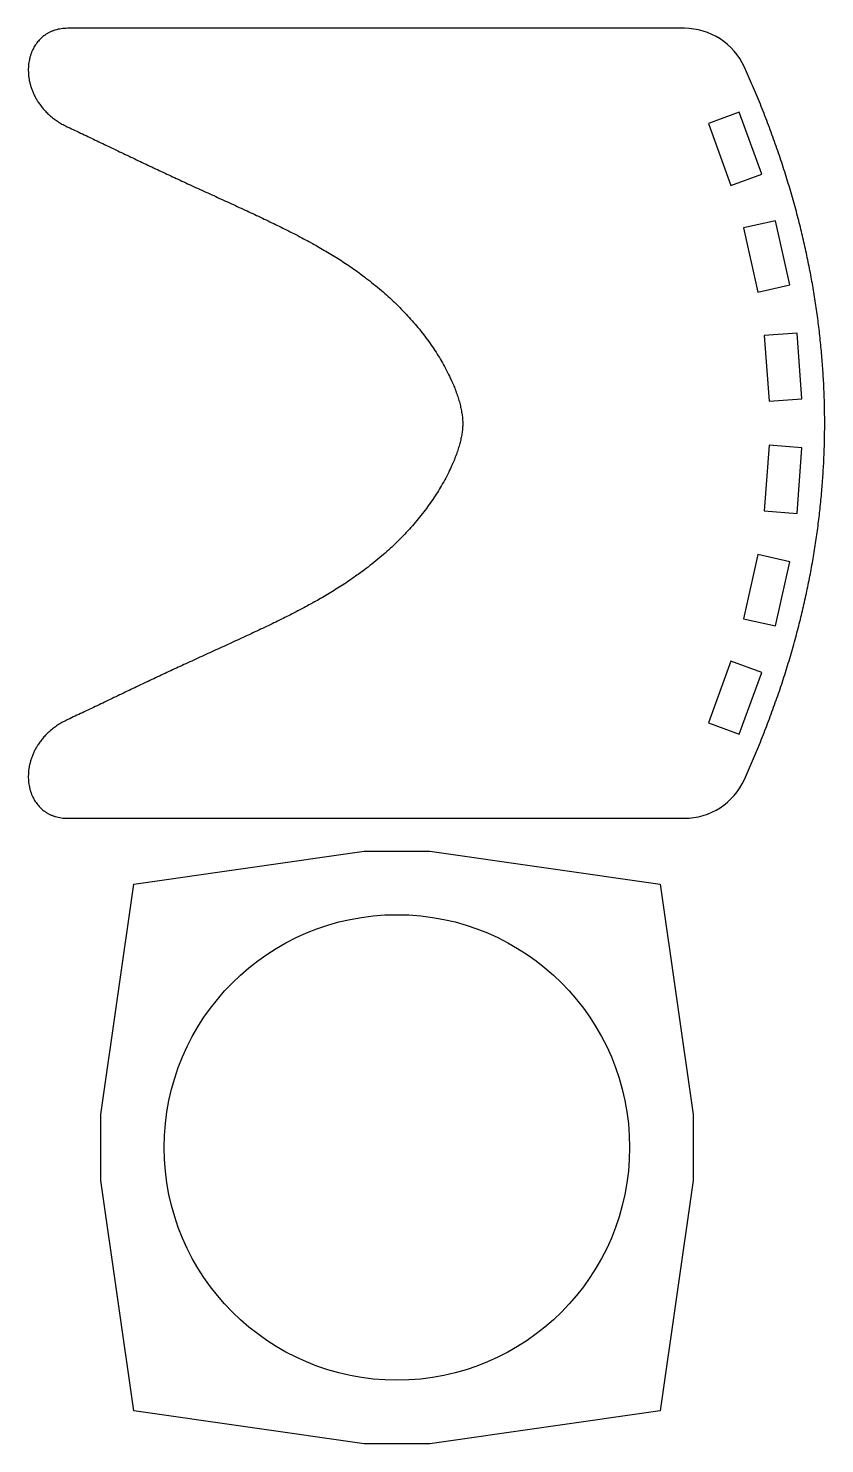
# Model space of a CAD drawing. Header units: inches. Extents: x -0.3 to 5.7, y -4.8 to 6.
import ezdxf

# ---------------------------------------------------------------- set-up
doc = ezdxf.new("R2010")
doc.units = ezdxf.units.IN
doc.header["$LTSCALE"] = 0.03937
doc.header["$MEASUREMENT"] = 0
doc.layers.add('Default', color=96, linetype='Continuous', true_color=0x007f00)

msp = doc.modelspace()

# ---------------------------------------------------------------- linework, layer by layer
at = {"layer": 'Default'}
for p, q in [((4.684, 6), (0, 6)), ((0, 0), (4.684, 0)), ((0.25, -2.25), (0.5, -0.5))]:
    msp.add_line(p, q, dxfattribs=at)
for points in [[(5.038, 4.807), (5.273, 4.892), (5.101, 5.362), (4.867, 5.276), (5.038, 4.807)], [(5.242, 3.996), (5.486, 4.051), (5.377, 4.539), (5.133, 4.484), (5.242, 3.996)], [(5.328, 3.167), (5.577, 3.186), (5.54, 3.684), (5.291, 3.666), (5.328, 3.167)], [(5.291, 2.334), (5.54, 2.316), (5.577, 2.814), (5.328, 2.833), (5.291, 2.334)], [(5.133, 1.516), (5.377, 1.461), (5.486, 1.949), (5.242, 2.004), (5.133, 1.516)], [(4.867, 0.724), (5.101, 0.638), (5.273, 1.108), (5.038, 1.193), (4.867, 0.724)], [(0.5, -0.5), (2.25, -0.25), (2.75, -0.25), (4.5, -0.5), (4.75, -2.25), (4.75, -2.75), (4.5, -4.5), (2.75, -4.75), (2.25, -4.75), (0.5, -4.5), (0.25, -2.75), (0.25, -2.25)]]:
    msp.add_lwpolyline(points, dxfattribs=at)
msp.add_circle((2.5, -2.5), 1.768, dxfattribs=at)
for centre, start, end in [((4.684, 5.5), 24.2717, 90), ((4.684, 0.5), 270, 335.7283)]:
    msp.add_arc(centre, 0.5, start, end, dxfattribs=at)
for points in [[(0, 6), (-0.224, 6), (-0.352, 5.835), (-0.368, 5.594), (-0.257, 5.369), (0, 5.25)], [(5.14, 0.294), (5.628, 1.377), (5.872, 2.459), (5.872, 3.541), (5.628, 4.623), (5.14, 5.706)], [(0, 0.75), (-0.257, 0.631), (-0.368, 0.406), (-0.352, 0.165), (-0.224, 0), (0, 0)]]:
    msp.add_open_spline(points, degree=5, dxfattribs=at)
for points in [[(0, 5.25), (0.875, 4.844), (1.77, 4.325), (2.25, 4.5), (3, 3.5), (3, 2.998)], [(3, 2.998), (3, 2.5), (2.25, 1.5), (1.77, 1.675), (0.875, 1.156), (0, 0.75)]]:
    msp.add_rational_spline(points, [1, 0.882842712475, 0.824264068712, 0.824264068712, 0.882842712475, 1], degree=5, dxfattribs=at)

doc.saveas('drawing.dxf')
